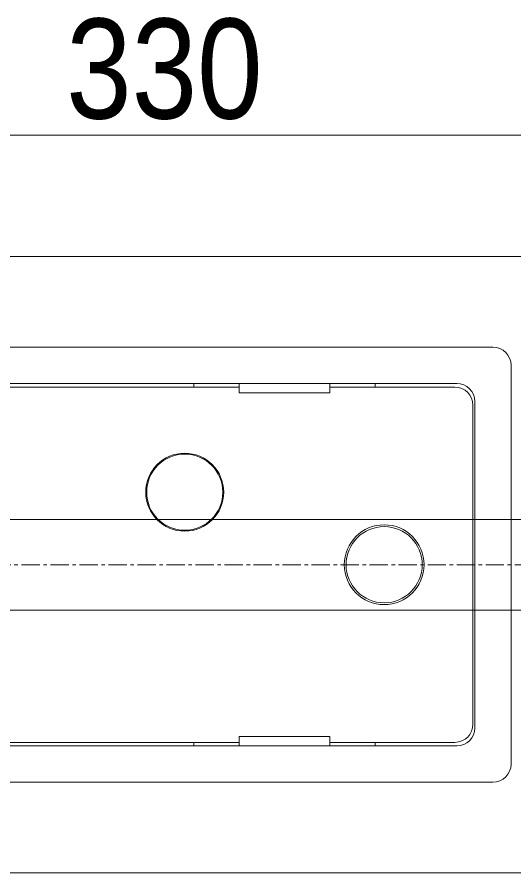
# Model space of a CAD drawing. Units: millimetres, scale not verified. Extents: x -4547 to 4547, y -2284 to 2284.
# Drawn here: x -3146.9 to -3009.8, y 1098 to 1334 of the extents above; entities that cross this region are included whole.
import ezdxf
from ezdxf.enums import TextEntityAlignment as Align

# ---------------------------------------------------------------- set-up
doc = ezdxf.new("R2010")
doc.units = ezdxf.units.MM
doc.header["$LTSCALE"] = 20
doc.linetypes.add('CHAIN1', pattern=[8, 5, -1, 1, -1])
doc.layers.add('0-0_3一般', color=7, linetype='Continuous', lineweight=9)
doc.layers.add('0-4_2寸法-1', color=7, linetype='Continuous', lineweight=9)
doc.styles.add('ＭＳ Ｐゴシック', font='')
doc.styles.get('ＭＳ Ｐゴシック').set_extended_font_data('MS PGothic')

# ---------------------------------------------------------------- blocks, each defined once
blk = doc.blocks.new('グループ-81')
at = {"layer": '0-0_3一般'}
for p, q in [((-39550, 25360), (-27249.1, 25360)), ((-27249.1, 21960), (-39550, 21960))]:
    blk.add_line(p, q, dxfattribs=at)
blk = doc.blocks.new('グループ-99')
at = {"layer": '0-0_3一般', "linetype": 'CHAIN1'}
blk.add_line((-40100, 23660), (-33100, 23660), dxfattribs=at)
at = {"layer": '0-0_3一般'}
blk.add_lwpolyline([(-40460, 23910), (-26339.1, 23910), (-26339.1, 23410), (-40460, 23410)], close=True, dxfattribs=at)
blk.add_blockref('グループ-81', (0, 0), dxfattribs=at)
blk = doc.blocks.new('グループ-101')
at = {"layer": '0-0_3一般'}
for p, q in [((-38400, 24860), (-33500, 24860)), ((-33400, 24760), (-33400, 22560)), ((-38400, 24660), (-33700, 24660)), ((-35150, 24640), (-35150, 24660)), ((-34900, 24609.1), (-34900, 24660)), ((-34400, 24609.1), (-34400, 24660)), ((-34150, 24660), (-34150, 24640)), ((-34900, 24640), (-38400, 24640)), ((-34900, 24609.1), (-34900, 24607.7)), ((-34400, 24607.7), (-34900, 24607.7)), ((-33710, 24640), (-34400, 24640)), ((-34400, 24607.7), (-34400, 24609.1)), ((-33600, 24560), (-33600, 22760)), ((-33610, 22780), (-33610, 24540)), ((-34900, 22712.3), (-34900, 22710.9)), ((-34900, 22712.3), (-34400, 22712.3)), ((-34900, 22710.9), (-34900, 22660)), ((-34400, 22710.9), (-34400, 22712.3)), ((-34400, 22710.9), (-34400, 22660)), ((-38400, 22680), (-34900, 22680)), ((-33700, 22660), (-38400, 22660)), ((-35150, 22660), (-35150, 22680)), ((-34400, 22680), (-33710, 22680)), ((-34150, 22680), (-34150, 22660)), ((-33500, 22460), (-38400, 22460))]:
    blk.add_line(p, q, dxfattribs=at)
for centre, radius in [((-35200, 24060), 215), ((-35200, 24060), 210), ((-34100, 23660), 220), ((-34100, 23660), 210)]:
    blk.add_circle(centre, radius, dxfattribs=at)
for centre, start, end in [((-33500, 24760), 0, 90), ((-33700, 24560), 0, 90), ((-33710, 24540), 0, 90), ((-33710, 22780), 270, 0), ((-33700, 22760), 270, 0), ((-33500, 22560), 270, 0)]:
    blk.add_arc(centre, 100, start, end, dxfattribs=at)
blk = doc.blocks.new('グループ-108')
at = {"layer": '0-0_3一般'}
for name in ['グループ-99', 'グループ-101']:
    blk.add_blockref(name, (0, 0), dxfattribs=at)

msp = doc.modelspace()

# ---------------------------------------------------------------- linework, layer by layer
at = {"layer": '0-4_2寸法-1'}
msp.add_line((-3426.87, 1301.5), (-2783.84, 1301.5), dxfattribs=at)

# ---------------------------------------------------------------- block references
at = {"layer": '0-0_3一般', "xscale": 0.05, "yscale": 0.05}
msp.add_blockref('グループ-108', (-1340.62, 0), dxfattribs=at)

# ---------------------------------------------------------------- texts
at = {"layer": '0-4_2寸法-1', "style": 'ＭＳ Ｐゴシック', "width": 0.9}
msp.add_text('330', height=27.57, dxfattribs=at).set_placement((-3133.31, 1297.78), align=Align.BOTTOM_LEFT)

doc.saveas('drawing.dxf')
